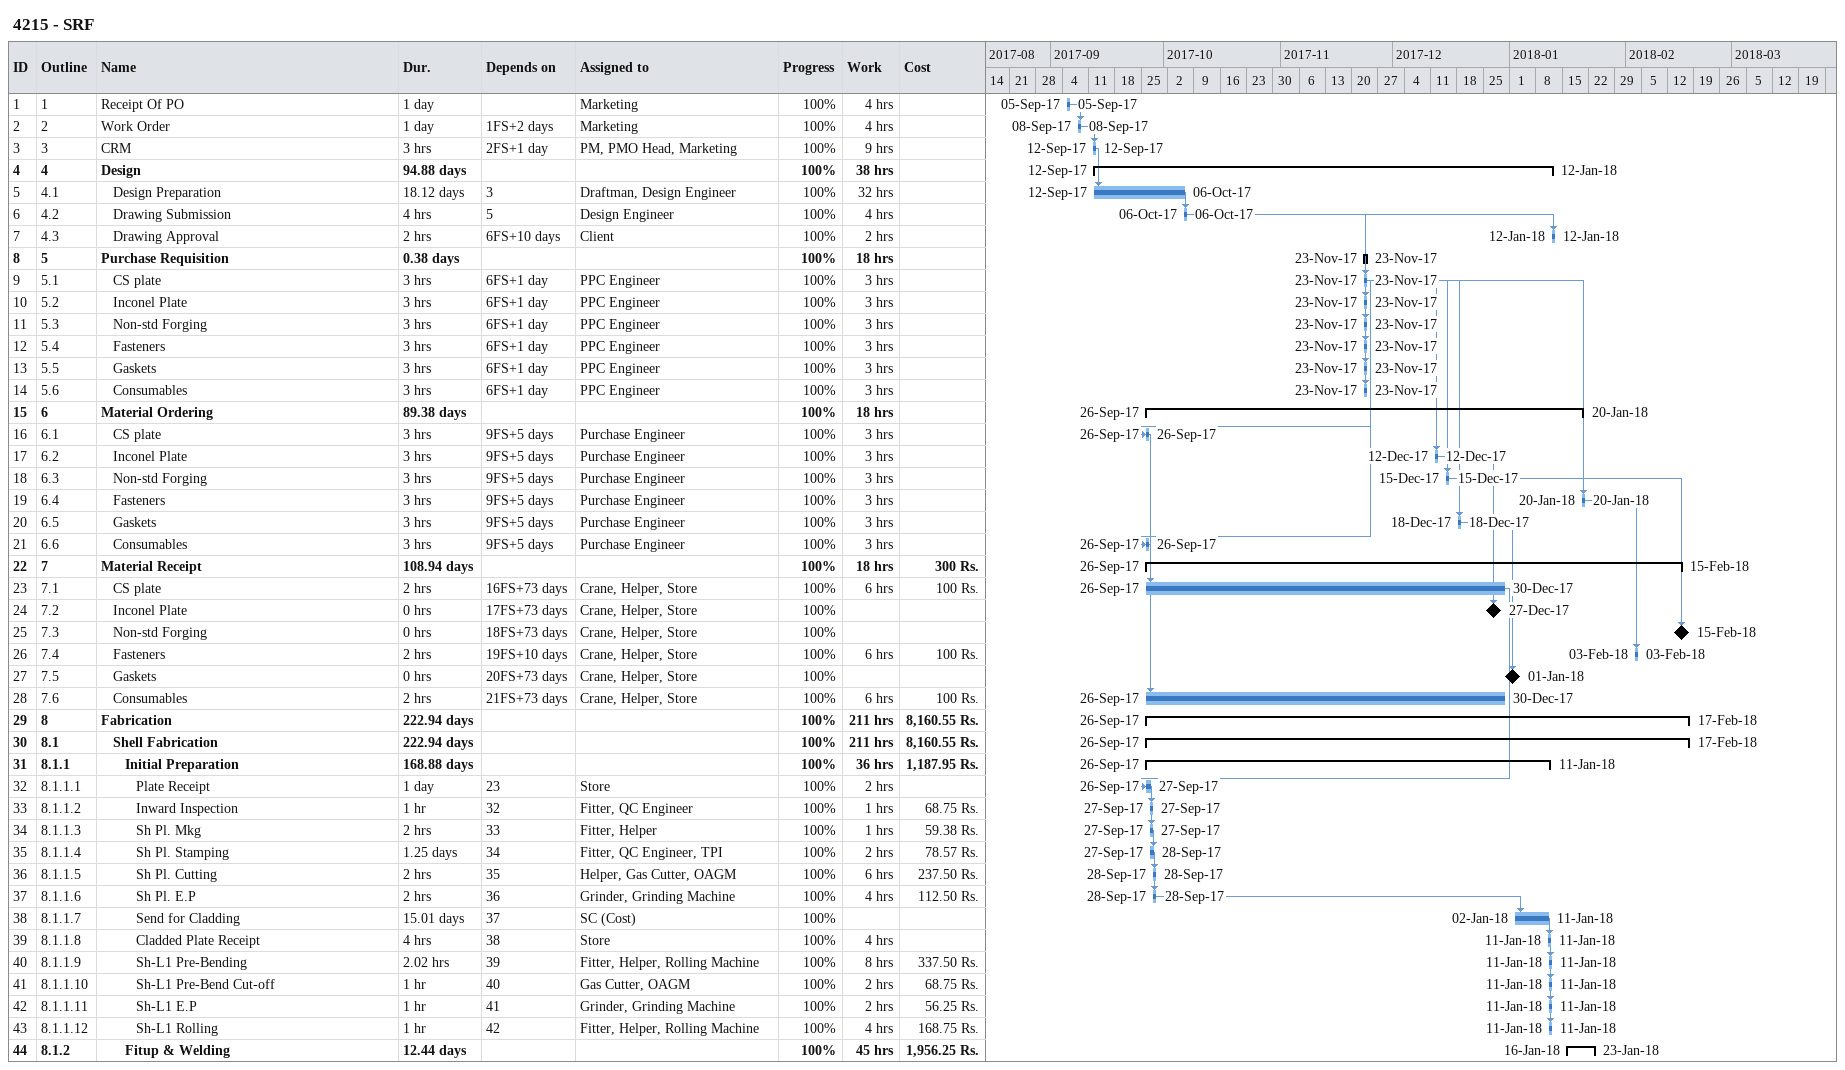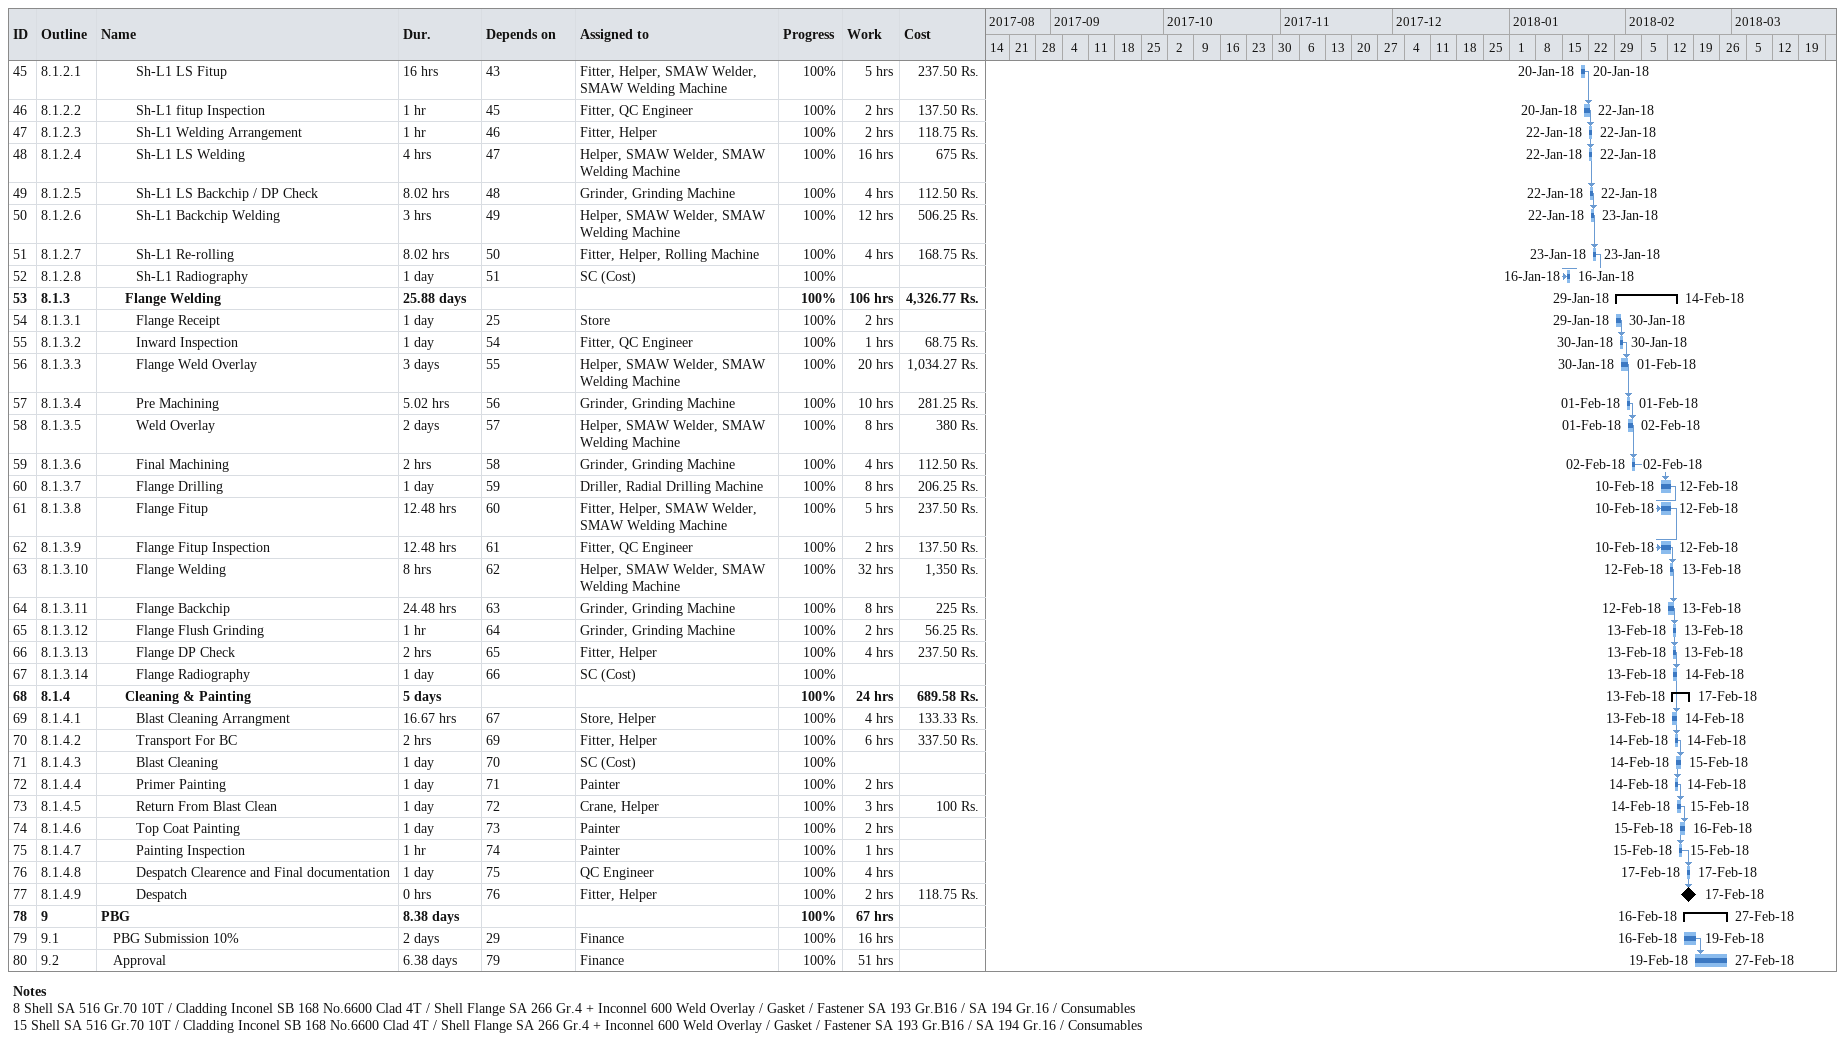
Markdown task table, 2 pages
4215 - SRF

| ID | WBS | Task | Duration | Start | Finish | Predecessors | Resources | % complete | Work (h) | Cost (Rs.) |
|---|---|---|---|---|---|---|---|---|---|---|
| 1 | 1 | Receipt Of PO | 1d | 2017-09-05 | 2017-09-05 |  | Marketing | 100 | 4 |  |
| 2 | 2 | Work Order | 1d | 2017-09-08 | 2017-09-08 | 1FS+2d | Marketing | 100 | 4 |  |
| 3 | 3 | CRM | 3h | 2017-09-12 | 2017-09-12 | 2FS+1d | PM, PMO Head, Marketing | 100 | 9 |  |
| 4 | 4 | **Design** | 94.88d | 2017-09-12 | 2018-01-12 |  |  | 100 | 38 |  |
| 5 | 4.1 | Design Preparation | 18.12d | 2017-09-12 | 2017-10-06 | 3 | Draftman, Design Engineer | 100 | 32 |  |
| 6 | 4.2 | Drawing Submission | 4h | 2017-10-06 | 2017-10-06 | 5 | Design Engineer | 100 | 4 |  |
| 7 | 4.3 | Drawing Approval | 2h | 2018-01-12 | 2018-01-12 | 6FS+10d | Client | 100 | 2 |  |
| 8 | 5 | **Purchase Requisition** | 0.38d | 2017-11-23 | 2017-11-23 |  |  | 100 | 18 |  |
| 9 | 5.1 | CS plate | 3h | 2017-11-23 | 2017-11-23 | 6FS+1d | PPC Engineer | 100 | 3 |  |
| 10 | 5.2 | Inconel Plate | 3h | 2017-11-23 | 2017-11-23 | 6FS+1d | PPC Engineer | 100 | 3 |  |
| 11 | 5.3 | Non-std Forging | 3h | 2017-11-23 | 2017-11-23 | 6FS+1d | PPC Engineer | 100 | 3 |  |
| 12 | 5.4 | Fasteners | 3h | 2017-11-23 | 2017-11-23 | 6FS+1d | PPC Engineer | 100 | 3 |  |
| 13 | 5.5 | Gaskets | 3h | 2017-11-23 | 2017-11-23 | 6FS+1d | PPC Engineer | 100 | 3 |  |
| 14 | 5.6 | Consumables | 3h | 2017-11-23 | 2017-11-23 | 6FS+1d | PPC Engineer | 100 | 3 |  |
| 15 | 6 | **Material Ordering** | 89.38d | 2017-09-26 | 2018-01-20 |  |  | 100 | 18 |  |
| 16 | 6.1 | CS plate | 3h | 2017-09-26 | 2017-09-26 | 9FS+5d | Purchase Engineer | 100 | 3 |  |
| 17 | 6.2 | Inconel Plate | 3h | 2017-12-12 | 2017-12-12 | 9FS+5d | Purchase Engineer | 100 | 3 |  |
| 18 | 6.3 | Non-std Forging | 3h | 2017-12-15 | 2017-12-15 | 9FS+5d | Purchase Engineer | 100 | 3 |  |
| 19 | 6.4 | Fasteners | 3h | 2018-01-20 | 2018-01-20 | 9FS+5d | Purchase Engineer | 100 | 3 |  |
| 20 | 6.5 | Gaskets | 3h | 2017-12-18 | 2017-12-18 | 9FS+5d | Purchase Engineer | 100 | 3 |  |
| 21 | 6.6 | Consumables | 3h | 2017-09-26 | 2017-09-26 | 9FS+5d | Purchase Engineer | 100 | 3 |  |
| 22 | 7 | **Material Receipt** | 108.94d | 2017-09-26 | 2018-02-15 |  |  | 100 | 18 | 300 |
| 23 | 7.1 | CS plate | 2h | 2017-09-26 | 2017-12-30 | 16FS+73d | Crane, Helper, Store | 100 | 6 | 100 |
| 24 | 7.2 | Inconel Plate | 0h | 2017-12-27 | 2017-12-27 | 17FS+73d | Crane, Helper, Store | 100 |  |  |
| 25 | 7.3 | Non-std Forging | 0h | 2018-02-15 | 2018-02-15 | 18FS+73d | Crane, Helper, Store | 100 |  |  |
| 26 | 7.4 | Fasteners | 2h | 2018-02-03 | 2018-02-03 | 19FS+10d | Crane, Helper, Store | 100 | 6 | 100 |
| 27 | 7.5 | Gaskets | 0h | 2018-01-01 | 2018-01-01 | 20FS+73d | Crane, Helper, Store | 100 |  |  |
| 28 | 7.6 | Consumables | 2h | 2017-09-26 | 2017-12-30 | 21FS+73d | Crane, Helper, Store | 100 | 6 | 100 |
| 29 | 8 | **Fabrication** | 222.94d | 2017-09-26 | 2018-02-17 |  |  | 100 | 211 | 8160.55 |
| 30 | 8.1 | **Shell Fabrication** | 222.94d | 2017-09-26 | 2018-02-17 |  |  | 100 | 211 | 8160.55 |
| 31 | 8.1.1 | **Initial Preparation** | 168.88d | 2017-09-26 | 2018-01-11 |  |  | 100 | 36 | 1187.95 |
| 32 | 8.1.1.1 | Plate Receipt | 1d | 2017-09-26 | 2017-09-27 | 23 | Store | 100 | 2 |  |
| 33 | 8.1.1.2 | Inward Inspection | 1h | 2017-09-27 | 2017-09-27 | 32 | Fitter, QC Engineer | 100 | 1 | 68.75 |
| 34 | 8.1.1.3 | Sh Pl. Mkg | 2h | 2017-09-27 | 2017-09-27 | 33 | Fitter, Helper | 100 | 1 | 59.38 |
| 35 | 8.1.1.4 | Sh Pl. Stamping | 1.25d | 2017-09-27 | 2017-09-28 | 34 | Fitter, QC Engineer, TPI | 100 | 2 | 78.57 |
| 36 | 8.1.1.5 | Sh Pl. Cutting | 2h | 2017-09-28 | 2017-09-28 | 35 | Helper, Gas Cutter, OAGM | 100 | 6 | 237.50 |
| 37 | 8.1.1.6 | Sh Pl. E.P | 2h | 2017-09-28 | 2017-09-28 | 36 | Grinder, Grinding Machine | 100 | 4 | 112.50 |
| 38 | 8.1.1.7 | Send for Cladding | 15.01d | 2018-01-02 | 2018-01-11 | 37 | SC (Cost) | 100 |  |  |
| 39 | 8.1.1.8 | Cladded Plate Receipt | 4h | 2018-01-11 | 2018-01-11 | 38 | Store | 100 | 4 |  |
| 40 | 8.1.1.9 | Sh-L1 Pre-Bending | 2.02h | 2018-01-11 | 2018-01-11 | 39 | Fitter, Helper, Rolling Machine | 100 | 8 | 337.50 |
| 41 | 8.1.1.10 | Sh-L1 Pre-Bend Cut-off | 1h | 2018-01-11 | 2018-01-11 | 40 | Gas Cutter, OAGM | 100 | 2 | 68.75 |
| 42 | 8.1.1.11 | Sh-L1 E.P | 1h | 2018-01-11 | 2018-01-11 | 41 | Grinder, Grinding Machine | 100 | 2 | 56.25 |
| 43 | 8.1.1.12 | Sh-L1 Rolling | 1h | 2018-01-11 | 2018-01-11 | 42 | Fitter, Helper, Rolling Machine | 100 | 4 | 168.75 |
| 44 | 8.1.2 | **Fitup & Welding** | 12.44d | 2018-01-16 | 2018-01-23 |  |  | 100 | 45 | 1956.25 |
| 45 | 8.1.2.1 | Sh-L1 LS Fitup | 16h | 2018-01-20 | 2018-01-20 | 43 | Fitter, Helper, SMAW Welder, SMAW Welding Machine | 100 | 5 | 237.50 |
| 46 | 8.1.2.2 | Sh-L1 fitup Inspection | 1h | 2018-01-20 | 2018-01-22 | 45 | Fitter, QC Engineer | 100 | 2 | 137.50 |
| 47 | 8.1.2.3 | Sh-L1 Welding Arrangement | 1h | 2018-01-22 | 2018-01-22 | 46 | Fitter, Helper | 100 | 2 | 118.75 |
| 48 | 8.1.2.4 | Sh-L1 LS Welding | 4h | 2018-01-22 | 2018-01-22 | 47 | Helper, SMAW Welder, SMAW Welding Machine | 100 | 16 | 675 |
| 49 | 8.1.2.5 | Sh-L1 LS Backchip / DP Check | 8.02h | 2018-01-22 | 2018-01-22 | 48 | Grinder, Grinding Machine | 100 | 4 | 112.50 |
| 50 | 8.1.2.6 | Sh-L1 Backchip Welding | 3h | 2018-01-22 | 2018-01-23 | 49 | Helper, SMAW Welder, SMAW Welding Machine | 100 | 12 | 506.25 |
| 51 | 8.1.2.7 | Sh-L1 Re-rolling | 8.02h | 2018-01-23 | 2018-01-23 | 50 | Fitter, Helper, Rolling Machine | 100 | 4 | 168.75 |
| 52 | 8.1.2.8 | Sh-L1 Radiography | 1d | 2018-01-16 | 2018-01-16 | 51 | SC (Cost) | 100 |  |  |
| 53 | 8.1.3 | **Flange Welding** | 25.88d | 2018-01-29 | 2018-02-14 |  |  | 100 | 106 | 4326.77 |
| 54 | 8.1.3.1 | Flange Receipt | 1d | 2018-01-29 | 2018-01-30 | 25 | Store | 100 | 2 |  |
| 55 | 8.1.3.2 | Inward Inspection | 1d | 2018-01-30 | 2018-01-30 | 54 | Fitter, QC Engineer | 100 | 1 | 68.75 |
| 56 | 8.1.3.3 | Flange Weld Overlay | 3d | 2018-01-30 | 2018-02-01 | 55 | Helper, SMAW Welder, SMAW Welding Machine | 100 | 20 | 1034.27 |
| 57 | 8.1.3.4 | Pre Machining | 5.02h | 2018-02-01 | 2018-02-01 | 56 | Grinder, Grinding Machine | 100 | 10 | 281.25 |
| 58 | 8.1.3.5 | Weld Overlay | 2d | 2018-02-01 | 2018-02-02 | 57 | Helper, SMAW Welder, SMAW Welding Machine | 100 | 8 | 380 |
| 59 | 8.1.3.6 | Final Machining | 2h | 2018-02-02 | 2018-02-02 | 58 | Grinder, Grinding Machine | 100 | 4 | 112.50 |
| 60 | 8.1.3.7 | Flange Drilling | 1d | 2018-02-10 | 2018-02-12 | 59 | Driller, Radial Drilling Machine | 100 | 8 | 206.25 |
| 61 | 8.1.3.8 | Flange Fitup | 12.48h | 2018-02-10 | 2018-02-12 | 60 | Fitter, Helper, SMAW Welder, SMAW Welding Machine | 100 | 5 | 237.50 |
| 62 | 8.1.3.9 | Flange Fitup Inspection | 12.48h | 2018-02-10 | 2018-02-12 | 61 | Fitter, QC Engineer | 100 | 2 | 137.50 |
| 63 | 8.1.3.10 | Flange Welding | 8h | 2018-02-12 | 2018-02-13 | 62 | Helper, SMAW Welder, SMAW Welding Machine | 100 | 32 | 1350 |
| 64 | 8.1.3.11 | Flange Backchip | 24.48h | 2018-02-12 | 2018-02-13 | 63 | Grinder, Grinding Machine | 100 | 8 | 225 |
| 65 | 8.1.3.12 | Flange Flush Grinding | 1h | 2018-02-13 | 2018-02-13 | 64 | Grinder, Grinding Machine | 100 | 2 | 56.25 |
| 66 | 8.1.3.13 | Flange DP Check | 2h | 2018-02-13 | 2018-02-13 | 65 | Fitter, Helper | 100 | 4 | 237.50 |
| 67 | 8.1.3.14 | Flange Radiography | 1d | 2018-02-13 | 2018-02-14 | 66 | SC (Cost) | 100 |  |  |
| 68 | 8.1.4 | **Cleaning & Painting** | 5d | 2018-02-13 | 2018-02-17 |  |  | 100 | 24 | 689.58 |
| 69 | 8.1.4.1 | Blast Cleaning Arrangment | 16.67h | 2018-02-13 | 2018-02-14 | 67 | Store, Helper | 100 | 4 | 133.33 |
| 70 | 8.1.4.2 | Transport For BC | 2h | 2018-02-14 | 2018-02-14 | 69 | Fitter, Helper | 100 | 6 | 337.50 |
| 71 | 8.1.4.3 | Blast Cleaning | 1d | 2018-02-14 | 2018-02-15 | 70 | SC (Cost) | 100 |  |  |
| 72 | 8.1.4.4 | Primer Painting | 1d | 2018-02-14 | 2018-02-14 | 71 | Painter | 100 | 2 |  |
| 73 | 8.1.4.5 | Return From Blast Clean | 1d | 2018-02-14 | 2018-02-15 | 72 | Crane, Helper | 100 | 3 | 100 |
| 74 | 8.1.4.6 | Top Coat Painting | 1d | 2018-02-15 | 2018-02-16 | 73 | Painter | 100 | 2 |  |
| 75 | 8.1.4.7 | Painting Inspection | 1h | 2018-02-15 | 2018-02-15 | 74 | Painter | 100 | 1 |  |
| 76 | 8.1.4.8 | Despatch Clearence and Final documentation | 1d | 2018-02-17 | 2018-02-17 | 75 | QC Engineer | 100 | 4 |  |
| 77 | 8.1.4.9 | Despatch | 0h | 2018-02-17 | 2018-02-17 | 76 | Fitter, Helper | 100 | 2 | 118.75 |
| 78 | 9 | **PBG** | 8.38d | 2018-02-16 | 2018-02-27 |  |  | 100 | 67 |  |
| 79 | 9.1 | PBG Submission 10% | 2d | 2018-02-16 | 2018-02-19 | 29 | Finance | 100 | 16 |  |
| 80 | 9.2 | Approval | 6.38d | 2018-02-19 | 2018-02-27 | 79 | Finance | 100 | 51 |  |

Notes
- 8: Shell SA 516 Gr.70 10T / Cladding Inconel SB 168 No.6600 Clad 4T / Shell Flange SA 266 Gr.4 + Inconnel 600 Weld Overlay / Gasket / Fastener SA 193 Gr.B16 / SA 194 Gr.16 / Consumables
- 15: Shell SA 516 Gr.70 10T / Cladding Inconel SB 168 No.6600 Clad 4T / Shell Flange SA 266 Gr.4 + Inconnel 600 Weld Overlay / Gasket / Fastener SA 193 Gr.B16 / SA 194 Gr.16 / Consumables
